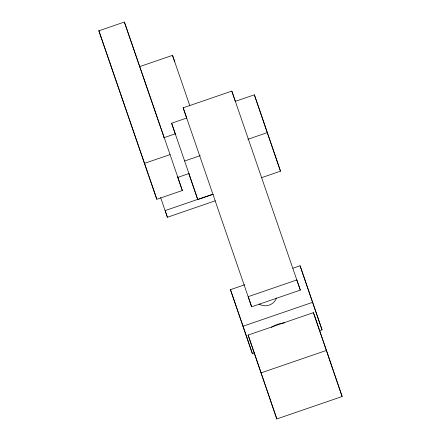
<?xml version="1.0" encoding="UTF-8"?>
<svg xmlns="http://www.w3.org/2000/svg" width="441" height="441" viewBox="0 0 441 441"><rect width="100%" height="100%" fill="white"/><g stroke="black" fill="none" stroke-linecap="round" stroke-linejoin="round"><path stroke-width="0.66" d="M98.872 30.809L124.373 22.05L170.072 154.582L182.331 190.512L156.831 199.266L98.872 30.809L156.831 199.266M139.472 66.69L172.503 55.346L189.773 105.581M183.169 107.813L231.823 91.105L300.304 290.095L251.646 306.804L183.169 107.813L186.62 117.956M175.347 134.152L171.626 123.221L186.609 118.078M235.466 101.303L254.358 94.815L267.367 132.592L280.498 171.174L261.607 177.662M163.854 137.752L175.496 133.755M144.565 163.341L170.072 154.582M213.4 194.211L197.766 199.58L184.636 161.004L200.269 155.634M247.82 139.306L267.367 132.592M177.502 177.497L189.145 173.5M212.402 194.36L165.121 210.594L167.393 217.259L215.318 200.798M254.358 353.07L252.406 353.743L230.45 289.671L244.766 284.754M292.918 268.222L300.078 265.763L322.029 329.835L319.427 330.728M252.406 353.743L243.035 326.224L312.663 302.317M248.123 335.066L313.43 312.641L326.439 350.424L342.128 396.525L276.827 418.95L248.123 335.066L276.827 418.95M261.133 372.849L326.439 350.424M164.19 137.89L124.373 22.05M177.629 176.869L182.331 190.512M267.489 133.397L280.498 171.174M322.029 329.835L300.078 265.763M342.128 396.525L313.43 312.641M230.45 289.671L243.035 326.224M171.626 123.221L184.636 161.004M188.792 173.528L197.766 199.58M160.645 197.59L167.393 217.259M254.358 94.815L267.268 132.752M300.304 290.095L296.848 279.952L248.195 296.661L251.646 306.804M231.823 91.105L235.279 101.248M172.503 55.346L174.774 62.01M276.49 297.901A10.909 9.509 -18.8 0 1 259.187 304.014M271.353 327.393A14.757 7.221 -19 0 1 284.737 322.806"/></g></svg>
